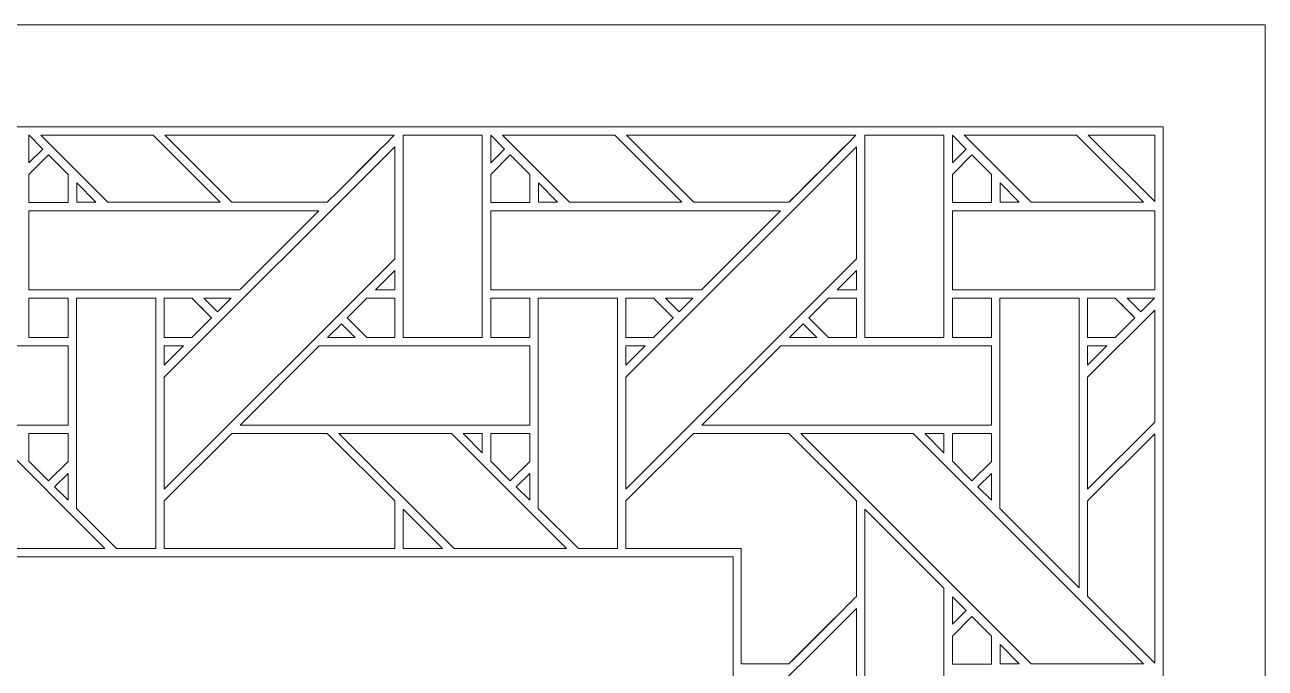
# Model space of a CAD drawing. Header units: inches. Extents: x 9.88 to 14.88, y 6.59 to 11.59.
# Drawn here: x 12.334 to 14.883, y 10.272 to 11.595 of the extents above; entities that cross this region are included whole.
import ezdxf

# ---------------------------------------------------------------- set-up
doc = ezdxf.new("R2010")
doc.units = ezdxf.units.IN
doc.header["$MEASUREMENT"] = 0
doc.layers.add('Design', color=7, linetype='Continuous', lineweight=0)

msp = doc.modelspace()

# ---------------------------------------------------------------- linework, layer by layer
at = {"layer": 'Design'}
for points, knots in [([(9.8829, 11.5948), (9.8829, 11.5948), (9.8829, 6.5948), (9.8829, 6.5948), (9.8829, 6.5948), (14.8829, 6.5948), (14.8829, 6.5948), (14.8829, 6.5948), (14.8829, 11.5948), (14.8829, 11.5948), (14.8829, 11.5948), (9.8829, 11.5948), (9.8829, 11.5948)], [0, 0, 0, 0, 1, 1, 1, 2, 2, 2, 3, 3, 3, 4, 4, 4, 4]), ([(10.0925, 11.3851), (10.0925, 11.3851), (10.0925, 6.8045), (10.0925, 6.8045), (10.0925, 6.8045), (14.6732, 6.8045), (14.6732, 6.8045), (14.6732, 6.8045), (14.6732, 11.3851), (14.6732, 11.3851), (14.6732, 11.3851), (10.0925, 11.3851), (10.0925, 11.3851)], [0, 0, 0, 0, 1, 1, 1, 2, 2, 2, 3, 3, 3, 4, 4, 4, 4]), ([(12.3425, 11.3677), (12.3425, 11.3677), (12.3429, 11.3677), (12.3429, 11.3677), (12.3429, 11.3677), (12.3707, 11.3395), (12.3707, 11.3395), (12.3707, 11.3395), (12.3425, 11.3113), (12.3425, 11.3113), (12.3425, 11.3113), (12.3425, 11.3677), (12.3425, 11.3677)], [0, 0, 0, 0, 1, 1, 1, 2, 2, 2, 3, 3, 3, 4, 4, 4, 4]), ([(12.5976, 11.3677), (12.5976, 11.3677), (12.7354, 11.2299), (12.7354, 11.2299), (12.7354, 11.2299), (12.5044, 11.2299), (12.5044, 11.2299), (12.5044, 11.2299), (12.3666, 11.3677), (12.3666, 11.3677), (12.3666, 11.3677), (12.5976, 11.3677), (12.5976, 11.3677)], [0, 0, 0, 0, 1, 1, 1, 2, 2, 2, 3, 3, 3, 4, 4, 4, 4]), ([(13.0941, 11.1141), (13.0941, 11.1141), (12.6204, 10.6404), (12.6204, 10.6404), (12.6204, 10.6404), (12.6204, 10.8705), (12.6204, 10.8705), (12.6204, 10.8705), (13.0941, 11.3441), (13.0941, 11.3441), (13.0941, 11.3441), (13.0941, 11.1141), (13.0941, 11.1141)], [0, 0, 0, 0, 1, 1, 1, 2, 2, 2, 3, 3, 3, 4, 4, 4, 4]), ([(13.0931, 11.3677), (13.0732, 11.3476), (12.9642, 11.2388), (12.9553, 11.2299), (12.9553, 11.2299), (12.7596, 11.2299), (12.7596, 11.2299), (12.7596, 11.2299), (12.6219, 11.3677), (12.6219, 11.3677), (12.6219, 11.3677), (13.0931, 11.3677), (13.0931, 11.3677)], [0, 0, 0, 0, 1, 1, 1, 2, 2, 2, 3, 3, 3, 4, 4, 4, 4]), ([(13.0931, 11.3677), (13.073, 11.3474), (12.9641, 11.2386), (12.9553, 11.2299), (12.9553, 11.2299), (12.7596, 11.2299), (12.7596, 11.2299), (12.7596, 11.2299), (12.6219, 11.3677), (12.6219, 11.3677), (12.6219, 11.3677), (13.0931, 11.3677), (13.0931, 11.3677)], [0, 0, 0, 0, 1, 1, 1, 2, 2, 2, 3, 3, 3, 4, 4, 4, 4]), ([(13.1112, 11.3677), (13.1112, 11.3677), (13.274, 11.3677), (13.274, 11.3677), (13.274, 11.3677), (13.274, 10.9519), (13.274, 10.9519), (13.274, 10.9519), (13.1112, 10.9519), (13.1112, 10.9519), (13.1112, 10.9519), (13.1112, 11.3677), (13.1112, 11.3677)], [0, 0, 0, 0, 1, 1, 1, 2, 2, 2, 3, 3, 3, 4, 4, 4, 4]), ([(13.2913, 11.3677), (13.2913, 11.3677), (13.2917, 11.3677), (13.2917, 11.3677), (13.2917, 11.3677), (13.3195, 11.3395), (13.3195, 11.3395), (13.3195, 11.3395), (13.2913, 11.3113), (13.2913, 11.3113), (13.2913, 11.3113), (13.2913, 11.3677), (13.2913, 11.3677)], [0, 0, 0, 0, 1, 1, 1, 2, 2, 2, 3, 3, 3, 4, 4, 4, 4]), ([(13.5463, 11.3677), (13.5463, 11.3677), (13.6841, 11.2299), (13.6841, 11.2299), (13.6841, 11.2299), (13.4531, 11.2299), (13.4531, 11.2299), (13.4531, 11.2299), (13.3153, 11.3677), (13.3153, 11.3677), (13.3153, 11.3677), (13.5463, 11.3677), (13.5463, 11.3677)], [0, 0, 0, 0, 1, 1, 1, 2, 2, 2, 3, 3, 3, 4, 4, 4, 4]), ([(14.0428, 11.1141), (14.0428, 11.1141), (13.5691, 10.6404), (13.5691, 10.6404), (13.5691, 10.6404), (13.5691, 10.8705), (13.5691, 10.8705), (13.5691, 10.8705), (14.0428, 11.3441), (14.0428, 11.3441), (14.0428, 11.3441), (14.0428, 11.1141), (14.0428, 11.1141)], [0, 0, 0, 0, 1, 1, 1, 2, 2, 2, 3, 3, 3, 4, 4, 4, 4]), ([(14.0419, 11.3677), (14.0219, 11.3476), (13.913, 11.2388), (13.9041, 11.2299), (13.9041, 11.2299), (13.7084, 11.2299), (13.7084, 11.2299), (13.7084, 11.2299), (13.5706, 11.3677), (13.5706, 11.3677), (13.5706, 11.3677), (14.0419, 11.3677), (14.0419, 11.3677)], [0, 0, 0, 0, 1, 1, 1, 2, 2, 2, 3, 3, 3, 4, 4, 4, 4]), ([(14.0419, 11.3677), (14.0214, 11.3471), (13.9125, 11.2383), (13.9041, 11.2299), (13.9041, 11.2299), (13.7084, 11.2299), (13.7084, 11.2299), (13.7084, 11.2299), (13.5706, 11.3677), (13.5706, 11.3677), (13.5706, 11.3677), (14.0419, 11.3677), (14.0419, 11.3677)], [0, 0, 0, 0, 1, 1, 1, 2, 2, 2, 3, 3, 3, 4, 4, 4, 4]), ([(14.0599, 11.3677), (14.0599, 11.3677), (14.2227, 11.3677), (14.2227, 11.3677), (14.2227, 11.3677), (14.2227, 10.9519), (14.2227, 10.9519), (14.2227, 10.9519), (14.0599, 10.9519), (14.0599, 10.9519), (14.0599, 10.9519), (14.0599, 11.3677), (14.0599, 11.3677)], [0, 0, 0, 0, 1, 1, 1, 2, 2, 2, 3, 3, 3, 4, 4, 4, 4]), ([(14.24, 11.3677), (14.24, 11.3677), (14.2404, 11.3677), (14.2404, 11.3677), (14.2404, 11.3677), (14.2682, 11.3395), (14.2682, 11.3395), (14.2682, 11.3395), (14.24, 11.3113), (14.24, 11.3113), (14.24, 11.3113), (14.24, 11.3677), (14.24, 11.3677)], [0, 0, 0, 0, 1, 1, 1, 2, 2, 2, 3, 3, 3, 4, 4, 4, 4]), ([(14.4951, 11.3677), (14.4951, 11.3677), (14.6329, 11.2299), (14.6329, 11.2299), (14.6329, 11.2299), (14.4018, 11.2299), (14.4018, 11.2299), (14.4018, 11.2299), (14.2641, 11.3677), (14.2641, 11.3677), (14.2641, 11.3677), (14.4951, 11.3677), (14.4951, 11.3677)], [0, 0, 0, 0, 1, 1, 1, 2, 2, 2, 3, 3, 3, 4, 4, 4, 4]), ([(14.6558, 11.2313), (14.6558, 11.2313), (14.5193, 11.3677), (14.5193, 11.3677), (14.5193, 11.3677), (14.6558, 11.3677), (14.6558, 11.3677), (14.6558, 11.3677), (14.6558, 11.2313), (14.6558, 11.2313)], [0, 0, 0, 0, 1, 1, 1, 2, 2, 2, 3, 3, 3, 3]), ([(14.6558, 11.2313), (14.6558, 11.2313), (14.5193, 11.3677), (14.5193, 11.3677), (14.5193, 11.3677), (14.6558, 11.3677), (14.6558, 11.3677), (14.6558, 11.3677), (14.6558, 11.2313), (14.6558, 11.2313)], [0, 0, 0, 0, 1, 1, 1, 2, 2, 2, 3, 3, 3, 3]), ([(12.3425, 11.2869), (12.3425, 11.2869), (12.3829, 11.3273), (12.3829, 11.3273), (12.3829, 11.3273), (12.4232, 11.287), (12.4232, 11.287), (12.4232, 11.287), (12.4232, 11.2297), (12.4232, 11.2297), (12.4232, 11.2297), (12.3425, 11.2297), (12.3425, 11.2297), (12.3425, 11.2297), (12.3425, 11.2869), (12.3425, 11.2869)], [0, 0, 0, 0, 1, 1, 1, 2, 2, 2, 3, 3, 3, 4, 4, 4, 5, 5, 5, 5]), ([(12.3425, 11.2869), (12.3425, 11.2869), (12.3829, 11.3273), (12.3829, 11.3273), (12.3829, 11.3273), (12.4232, 11.287), (12.4232, 11.287), (12.4232, 11.287), (12.4232, 11.2297), (12.4232, 11.2297), (12.4232, 11.2297), (12.3425, 11.2297), (12.3425, 11.2297), (12.3425, 11.2297), (12.3425, 11.2869), (12.3425, 11.2869)], [0, 0, 0, 0, 1, 1, 1, 2, 2, 2, 3, 3, 3, 4, 4, 4, 5, 5, 5, 5]), ([(13.2913, 11.2869), (13.2913, 11.2869), (13.3316, 11.3273), (13.3316, 11.3273), (13.3316, 11.3273), (13.3719, 11.287), (13.3719, 11.287), (13.3719, 11.287), (13.3719, 11.2297), (13.3719, 11.2297), (13.3719, 11.2297), (13.2913, 11.2297), (13.2913, 11.2297), (13.2913, 11.2297), (13.2913, 11.2869), (13.2913, 11.2869)], [0, 0, 0, 0, 1, 1, 1, 2, 2, 2, 3, 3, 3, 4, 4, 4, 5, 5, 5, 5]), ([(13.2913, 11.2869), (13.2913, 11.2869), (13.3316, 11.3273), (13.3316, 11.3273), (13.3316, 11.3273), (13.3719, 11.287), (13.3719, 11.287), (13.3719, 11.287), (13.3719, 11.2297), (13.3719, 11.2297), (13.3719, 11.2297), (13.2913, 11.2297), (13.2913, 11.2297), (13.2913, 11.2297), (13.2913, 11.2869), (13.2913, 11.2869)], [0, 0, 0, 0, 1, 1, 1, 2, 2, 2, 3, 3, 3, 4, 4, 4, 5, 5, 5, 5]), ([(14.3207, 11.2297), (14.3207, 11.2297), (14.24, 11.2297), (14.24, 11.2297), (14.24, 11.2297), (14.24, 11.2869), (14.24, 11.2869), (14.24, 11.2869), (14.2803, 11.3273), (14.2803, 11.3273), (14.2803, 11.3273), (14.3207, 11.287), (14.3207, 11.287), (14.3207, 11.287), (14.3207, 11.2297), (14.3207, 11.2297)], [0, 0, 0, 0, 1, 1, 1, 2, 2, 2, 3, 3, 3, 4, 4, 4, 5, 5, 5, 5]), ([(14.3207, 11.287), (14.3207, 11.287), (14.3207, 11.2297), (14.3207, 11.2297), (14.3207, 11.2297), (14.24, 11.2297), (14.24, 11.2297), (14.24, 11.2297), (14.24, 11.2869), (14.24, 11.2869), (14.24, 11.2869), (14.2803, 11.3273), (14.2803, 11.3273), (14.2803, 11.3273), (14.3207, 11.287), (14.3207, 11.287)], [0, 0, 0, 0, 1, 1, 1, 2, 2, 2, 3, 3, 3, 4, 4, 4, 5, 5, 5, 5]), ([(12.4405, 11.2299), (12.4405, 11.2299), (12.4405, 11.2697), (12.4405, 11.2697), (12.4405, 11.2697), (12.4802, 11.2299), (12.4802, 11.2299), (12.4802, 11.2299), (12.4405, 11.2299), (12.4405, 11.2299)], [0, 0, 0, 0, 1, 1, 1, 2, 2, 2, 3, 3, 3, 3]), ([(13.3892, 11.2299), (13.3892, 11.2299), (13.3892, 11.2697), (13.3892, 11.2697), (13.3892, 11.2697), (13.4289, 11.2299), (13.4289, 11.2299), (13.4289, 11.2299), (13.3892, 11.2299), (13.3892, 11.2299)], [0, 0, 0, 0, 1, 1, 1, 2, 2, 2, 3, 3, 3, 3]), ([(14.3776, 11.2299), (14.3776, 11.2299), (14.3379, 11.2299), (14.3379, 11.2299), (14.3379, 11.2299), (14.3379, 11.2697), (14.3379, 11.2697), (14.3379, 11.2697), (14.3776, 11.2299), (14.3776, 11.2299)], [0, 0, 0, 0, 1, 1, 1, 2, 2, 2, 3, 3, 3, 3]), ([(12.9383, 11.2126), (12.9383, 11.2126), (12.7755, 11.0499), (12.7755, 11.0499), (12.7755, 11.0499), (12.3425, 11.0499), (12.3425, 11.0499), (12.3425, 11.0499), (12.3425, 11.2126), (12.3425, 11.2126), (12.3425, 11.2126), (12.9383, 11.2126), (12.9383, 11.2126)], [0, 0, 0, 0, 1, 1, 1, 2, 2, 2, 3, 3, 3, 4, 4, 4, 4]), ([(13.887, 11.2126), (13.887, 11.2126), (13.7242, 11.0499), (13.7242, 11.0499), (13.7242, 11.0499), (13.2913, 11.0499), (13.2913, 11.0499), (13.2913, 11.0499), (13.2913, 11.2126), (13.2913, 11.2126), (13.2913, 11.2126), (13.887, 11.2126), (13.887, 11.2126)], [0, 0, 0, 0, 1, 1, 1, 2, 2, 2, 3, 3, 3, 4, 4, 4, 4]), ([(14.6558, 11.0499), (14.6558, 11.0499), (14.24, 11.0499), (14.24, 11.0499), (14.24, 11.0499), (14.24, 11.2126), (14.24, 11.2126), (14.24, 11.2126), (14.6558, 11.2126), (14.6558, 11.2126), (14.6558, 11.2126), (14.6558, 11.0499), (14.6558, 11.0499)], [0, 0, 0, 0, 1, 1, 1, 2, 2, 2, 3, 3, 3, 4, 4, 4, 4]), ([(13.0543, 11.0499), (13.0543, 11.0499), (13.0941, 11.0897), (13.0941, 11.0897), (13.0941, 11.0897), (13.0941, 11.0499), (13.0941, 11.0499), (13.0941, 11.0499), (13.0543, 11.0499), (13.0543, 11.0499)], [0, 0, 0, 0, 1, 1, 1, 2, 2, 2, 3, 3, 3, 3]), ([(14.003, 11.0499), (14.003, 11.0499), (14.0428, 11.0897), (14.0428, 11.0897), (14.0428, 11.0897), (14.0428, 11.0499), (14.0428, 11.0499), (14.0428, 11.0499), (14.003, 11.0499), (14.003, 11.0499)], [0, 0, 0, 0, 1, 1, 1, 2, 2, 2, 3, 3, 3, 3]), ([(12.3425, 11.0327), (12.3425, 11.0327), (12.4228, 11.0327), (12.4228, 11.0327), (12.4228, 11.0327), (12.4228, 10.9519), (12.4228, 10.9519), (12.4228, 10.9519), (12.3425, 10.9519), (12.3425, 10.9519), (12.3425, 10.9519), (12.3425, 11.0327), (12.3425, 11.0327)], [0, 0, 0, 0, 1, 1, 1, 2, 2, 2, 3, 3, 3, 4, 4, 4, 4]), ([(12.3425, 11.0327), (12.3425, 11.0327), (12.4228, 11.0327), (12.4228, 11.0327), (12.4228, 11.0327), (12.4228, 10.9519), (12.4228, 10.9519), (12.4228, 10.9519), (12.3425, 10.9519), (12.3425, 10.9519), (12.3425, 10.9519), (12.3425, 11.0327), (12.3425, 11.0327)], [0, 0, 0, 0, 1, 1, 1, 2, 2, 2, 3, 3, 3, 4, 4, 4, 4]), ([(12.6032, 10.5181), (12.6032, 10.5181), (12.5226, 10.5181), (12.5226, 10.5181), (12.5226, 10.5181), (12.4403, 10.6004), (12.4403, 10.6004), (12.4403, 10.6004), (12.4403, 11.0326), (12.4403, 11.0326), (12.4403, 11.0326), (12.6032, 11.0326), (12.6032, 11.0326), (12.6032, 11.0326), (12.6032, 10.5181), (12.6032, 10.5181)], [0, 0, 0, 0, 1, 1, 1, 2, 2, 2, 3, 3, 3, 4, 4, 4, 5, 5, 5, 5]), ([(12.6204, 11.0327), (12.6204, 11.0327), (12.6775, 11.0327), (12.6775, 11.0327), (12.6826, 11.0276), (12.7134, 10.9967), (12.7178, 10.9923), (12.7178, 10.9923), (12.6774, 10.9519), (12.6774, 10.9519), (12.6774, 10.9519), (12.6204, 10.9519), (12.6204, 10.9519), (12.6204, 10.9519), (12.6204, 11.0327), (12.6204, 11.0327)], [0, 0, 0, 0, 1, 1, 1, 2, 2, 2, 3, 3, 3, 4, 4, 4, 5, 5, 5, 5]), ([(12.6204, 10.9519), (12.6204, 10.9519), (12.6204, 11.0327), (12.6204, 11.0327), (12.6204, 11.0327), (12.6775, 11.0327), (12.6775, 11.0327), (12.6828, 11.0274), (12.7136, 10.9965), (12.7178, 10.9923), (12.7178, 10.9923), (12.6774, 10.9519), (12.6774, 10.9519), (12.6774, 10.9519), (12.6204, 10.9519), (12.6204, 10.9519)], [0, 0, 0, 0, 1, 1, 1, 2, 2, 2, 3, 3, 3, 4, 4, 4, 5, 5, 5, 5]), ([(12.7018, 11.0326), (12.7018, 11.0326), (12.7583, 11.0326), (12.7583, 11.0326), (12.7583, 11.0326), (12.73, 11.0045), (12.73, 11.0045), (12.73, 11.0045), (12.7018, 11.0326), (12.7018, 11.0326)], [0, 0, 0, 0, 1, 1, 1, 2, 2, 2, 3, 3, 3, 3]), ([(13.0941, 10.9519), (13.0941, 10.9519), (13.037, 10.9519), (13.037, 10.9519), (13.037, 10.9519), (12.9966, 10.9923), (12.9966, 10.9923), (12.9966, 10.9923), (13.037, 11.0327), (13.037, 11.0327), (13.037, 11.0327), (13.0941, 11.0327), (13.0941, 11.0327), (13.0941, 11.0327), (13.0941, 10.9519), (13.0941, 10.9519)], [0, 0, 0, 0, 1, 1, 1, 2, 2, 2, 3, 3, 3, 4, 4, 4, 5, 5, 5, 5]), ([(13.0941, 11.0327), (13.0941, 11.0327), (13.0941, 10.9519), (13.0941, 10.9519), (13.0941, 10.9519), (13.037, 10.9519), (13.037, 10.9519), (13.037, 10.9519), (12.9966, 10.9923), (12.9966, 10.9923), (12.9966, 10.9923), (13.037, 11.0327), (13.037, 11.0327), (13.037, 11.0327), (13.0941, 11.0327), (13.0941, 11.0327)], [0, 0, 0, 0, 1, 1, 1, 2, 2, 2, 3, 3, 3, 4, 4, 4, 5, 5, 5, 5]), ([(13.2913, 11.0327), (13.2913, 11.0327), (13.3715, 11.0327), (13.3715, 11.0327), (13.3715, 11.0327), (13.3715, 10.9519), (13.3715, 10.9519), (13.3715, 10.9519), (13.2913, 10.9519), (13.2913, 10.9519), (13.2913, 10.9519), (13.2913, 11.0327), (13.2913, 11.0327)], [0, 0, 0, 0, 1, 1, 1, 2, 2, 2, 3, 3, 3, 4, 4, 4, 4]), ([(13.2913, 11.0327), (13.2913, 11.0327), (13.3715, 11.0327), (13.3715, 11.0327), (13.3715, 11.0327), (13.3715, 10.9519), (13.3715, 10.9519), (13.3715, 10.9519), (13.2913, 10.9519), (13.2913, 10.9519), (13.2913, 10.9519), (13.2913, 11.0327), (13.2913, 11.0327)], [0, 0, 0, 0, 1, 1, 1, 2, 2, 2, 3, 3, 3, 4, 4, 4, 4]), ([(13.552, 10.5181), (13.552, 10.5181), (13.4714, 10.5181), (13.4714, 10.5181), (13.4714, 10.5181), (13.3891, 10.6005), (13.3891, 10.6005), (13.3891, 10.6005), (13.3891, 11.0326), (13.3891, 11.0326), (13.3891, 11.0326), (13.552, 11.0326), (13.552, 11.0326), (13.552, 11.0326), (13.552, 10.5181), (13.552, 10.5181)], [0, 0, 0, 0, 1, 1, 1, 2, 2, 2, 3, 3, 3, 4, 4, 4, 5, 5, 5, 5]), ([(13.5691, 11.0327), (13.5691, 11.0327), (13.6262, 11.0327), (13.6262, 11.0327), (13.6313, 11.0276), (13.6621, 10.9967), (13.6665, 10.9923), (13.6665, 10.9923), (13.6261, 10.9519), (13.6261, 10.9519), (13.6261, 10.9519), (13.5691, 10.9519), (13.5691, 10.9519), (13.5691, 10.9519), (13.5691, 11.0327), (13.5691, 11.0327)], [0, 0, 0, 0, 1, 1, 1, 2, 2, 2, 3, 3, 3, 4, 4, 4, 5, 5, 5, 5]), ([(13.5691, 10.9519), (13.5691, 10.9519), (13.5691, 11.0327), (13.5691, 11.0327), (13.5691, 11.0327), (13.6262, 11.0327), (13.6262, 11.0327), (13.6313, 11.0276), (13.6621, 10.9967), (13.6665, 10.9923), (13.6665, 10.9923), (13.6261, 10.9519), (13.6261, 10.9519), (13.6261, 10.9519), (13.5691, 10.9519), (13.5691, 10.9519)], [0, 0, 0, 0, 1, 1, 1, 2, 2, 2, 3, 3, 3, 4, 4, 4, 5, 5, 5, 5]), ([(13.6505, 11.0326), (13.6505, 11.0326), (13.707, 11.0326), (13.707, 11.0326), (13.707, 11.0326), (13.6787, 11.0045), (13.6787, 11.0045), (13.6787, 11.0045), (13.6505, 11.0326), (13.6505, 11.0326)], [0, 0, 0, 0, 1, 1, 1, 2, 2, 2, 3, 3, 3, 3]), ([(14.0428, 10.9519), (14.0428, 10.9519), (13.9857, 10.9519), (13.9857, 10.9519), (13.9857, 10.9519), (13.9453, 10.9923), (13.9453, 10.9923), (13.9453, 10.9923), (13.9858, 11.0327), (13.9858, 11.0327), (13.9858, 11.0327), (14.0428, 11.0327), (14.0428, 11.0327), (14.0428, 11.0327), (14.0428, 10.9519), (14.0428, 10.9519)], [0, 0, 0, 0, 1, 1, 1, 2, 2, 2, 3, 3, 3, 4, 4, 4, 5, 5, 5, 5]), ([(14.0428, 10.9519), (14.0428, 10.9519), (13.9857, 10.9519), (13.9857, 10.9519), (13.9857, 10.9519), (13.9453, 10.9923), (13.9453, 10.9923), (13.9453, 10.9923), (13.9858, 11.0327), (13.9858, 11.0327), (13.9858, 11.0327), (14.0428, 11.0327), (14.0428, 11.0327), (14.0428, 11.0327), (14.0428, 10.9519), (14.0428, 10.9519)], [0, 0, 0, 0, 1, 1, 1, 2, 2, 2, 3, 3, 3, 4, 4, 4, 5, 5, 5, 5]), ([(14.24, 11.0327), (14.24, 11.0327), (14.3203, 11.0327), (14.3203, 11.0327), (14.3203, 11.0327), (14.3203, 10.9519), (14.3203, 10.9519), (14.3203, 10.9519), (14.24, 10.9519), (14.24, 10.9519), (14.24, 10.9519), (14.24, 11.0327), (14.24, 11.0327)], [0, 0, 0, 0, 1, 1, 1, 2, 2, 2, 3, 3, 3, 4, 4, 4, 4]), ([(14.3203, 10.9519), (14.3203, 10.9519), (14.24, 10.9519), (14.24, 10.9519), (14.24, 10.9519), (14.24, 11.0327), (14.24, 11.0327), (14.24, 11.0327), (14.3203, 11.0327), (14.3203, 11.0327), (14.3203, 11.0327), (14.3203, 10.9519), (14.3203, 10.9519)], [0, 0, 0, 0, 1, 1, 1, 2, 2, 2, 3, 3, 3, 4, 4, 4, 4]), ([(14.3378, 10.6004), (14.3378, 10.6004), (14.3378, 11.0326), (14.3378, 11.0326), (14.3378, 11.0326), (14.5007, 11.0326), (14.5007, 11.0326), (14.5007, 11.0326), (14.5007, 10.4375), (14.5007, 10.4375), (14.5007, 10.4375), (14.3378, 10.6004), (14.3378, 10.6004)], [0, 0, 0, 0, 1, 1, 1, 2, 2, 2, 3, 3, 3, 4, 4, 4, 4]), ([(14.5179, 11.0327), (14.5179, 11.0327), (14.5749, 11.0327), (14.5749, 11.0327), (14.5801, 11.0276), (14.6108, 10.9967), (14.6153, 10.9923), (14.6153, 10.9923), (14.5748, 10.9519), (14.5748, 10.9519), (14.5748, 10.9519), (14.5179, 10.9519), (14.5179, 10.9519), (14.5179, 10.9519), (14.5179, 11.0327), (14.5179, 11.0327)], [0, 0, 0, 0, 1, 1, 1, 2, 2, 2, 3, 3, 3, 4, 4, 4, 5, 5, 5, 5]), ([(14.6153, 10.9923), (14.6153, 10.9923), (14.5748, 10.9519), (14.5748, 10.9519), (14.5748, 10.9519), (14.5179, 10.9519), (14.5179, 10.9519), (14.5179, 10.9519), (14.5179, 11.0327), (14.5179, 11.0327), (14.5179, 11.0327), (14.5749, 11.0327), (14.5749, 11.0327), (14.58, 11.0277), (14.6107, 10.9969), (14.6153, 10.9923)], [0, 0, 0, 0, 1, 1, 1, 2, 2, 2, 3, 3, 3, 4, 4, 4, 5, 5, 5, 5]), ([(14.5993, 11.0326), (14.5993, 11.0326), (14.6557, 11.0326), (14.6557, 11.0326), (14.6557, 11.0326), (14.6275, 11.0045), (14.6275, 11.0045), (14.6275, 11.0045), (14.5993, 11.0326), (14.5993, 11.0326)], [0, 0, 0, 0, 1, 1, 1, 2, 2, 2, 3, 3, 3, 3]), ([(14.6558, 10.7783), (14.6558, 10.7783), (14.5179, 10.6404), (14.5179, 10.6404), (14.5179, 10.6404), (14.5179, 10.8705), (14.5179, 10.8705), (14.5179, 10.8705), (14.6558, 11.0084), (14.6558, 11.0084), (14.6558, 11.0084), (14.6558, 10.7783), (14.6558, 10.7783)], [0, 0, 0, 0, 1, 1, 1, 2, 2, 2, 3, 3, 3, 4, 4, 4, 4]), ([(13.0127, 10.9519), (13.0127, 10.9519), (12.9562, 10.9519), (12.9562, 10.9519), (12.9562, 10.9519), (12.9845, 10.9801), (12.9845, 10.9801), (12.9845, 10.9801), (13.0127, 10.9519), (13.0127, 10.9519)], [0, 0, 0, 0, 1, 1, 1, 2, 2, 2, 3, 3, 3, 3]), ([(13.905, 10.9519), (13.905, 10.9519), (13.9332, 10.9801), (13.9332, 10.9801), (13.9332, 10.9801), (13.9615, 10.9519), (13.9615, 10.9519), (13.9615, 10.9519), (13.905, 10.9519), (13.905, 10.9519)], [0, 0, 0, 0, 1, 1, 1, 2, 2, 2, 3, 3, 3, 3]), ([(12.4228, 10.9347), (12.4228, 10.9347), (12.4228, 10.7719), (12.4228, 10.7719), (12.4228, 10.7719), (11.8275, 10.7719), (11.8275, 10.7719), (11.8275, 10.7719), (11.9904, 10.9347), (11.9904, 10.9347), (11.9904, 10.9347), (12.4228, 10.9347), (12.4228, 10.9347)], [0, 0, 0, 0, 1, 1, 1, 2, 2, 2, 3, 3, 3, 4, 4, 4, 4]), ([(12.6602, 10.9347), (12.6602, 10.9347), (12.6204, 10.8949), (12.6204, 10.8949), (12.6204, 10.8949), (12.6204, 10.9347), (12.6204, 10.9347), (12.6204, 10.9347), (12.6602, 10.9347), (12.6602, 10.9347)], [0, 0, 0, 0, 1, 1, 1, 2, 2, 2, 3, 3, 3, 3]), ([(13.3715, 10.9347), (13.3715, 10.9347), (13.3715, 10.7719), (13.3715, 10.7719), (13.3715, 10.7719), (12.7762, 10.7719), (12.7762, 10.7719), (12.7762, 10.7719), (12.9391, 10.9347), (12.9391, 10.9347), (12.9391, 10.9347), (13.3715, 10.9347), (13.3715, 10.9347)], [0, 0, 0, 0, 1, 1, 1, 2, 2, 2, 3, 3, 3, 4, 4, 4, 4]), ([(13.609, 10.9347), (13.609, 10.9347), (13.5691, 10.8949), (13.5691, 10.8949), (13.5691, 10.8949), (13.5691, 10.9347), (13.5691, 10.9347), (13.5691, 10.9347), (13.609, 10.9347), (13.609, 10.9347)], [0, 0, 0, 0, 1, 1, 1, 2, 2, 2, 3, 3, 3, 3]), ([(14.3203, 10.9347), (14.3203, 10.9347), (14.3203, 10.7719), (14.3203, 10.7719), (14.3203, 10.7719), (13.725, 10.7719), (13.725, 10.7719), (13.725, 10.7719), (13.8878, 10.9347), (13.8878, 10.9347), (13.8878, 10.9347), (14.3203, 10.9347), (14.3203, 10.9347)], [0, 0, 0, 0, 1, 1, 1, 2, 2, 2, 3, 3, 3, 4, 4, 4, 4]), ([(14.5577, 10.9347), (14.5577, 10.9347), (14.5179, 10.8949), (14.5179, 10.8949), (14.5179, 10.8949), (14.5179, 10.9347), (14.5179, 10.9347), (14.5179, 10.9347), (14.5577, 10.9347), (14.5577, 10.9347)], [0, 0, 0, 0, 1, 1, 1, 2, 2, 2, 3, 3, 3, 3]), ([(12.4984, 10.5181), (12.4984, 10.5181), (12.2674, 10.5181), (12.2674, 10.5181), (12.2674, 10.5181), (12.0308, 10.7548), (12.0308, 10.7548), (12.0308, 10.7548), (12.2618, 10.7548), (12.2618, 10.7548), (12.2618, 10.7548), (12.4984, 10.5181), (12.4984, 10.5181)], [0, 0, 0, 0, 1, 1, 1, 2, 2, 2, 3, 3, 3, 4, 4, 4, 4]), ([(12.3425, 10.7548), (12.3425, 10.7548), (12.4228, 10.7548), (12.4228, 10.7548), (12.4228, 10.7548), (12.4228, 10.6972), (12.4228, 10.6972), (12.4228, 10.6972), (12.3828, 10.6573), (12.3828, 10.6573), (12.3828, 10.6573), (12.3425, 10.6976), (12.3425, 10.6976), (12.3425, 10.6976), (12.3425, 10.7548), (12.3425, 10.7548)], [0, 0, 0, 0, 1, 1, 1, 2, 2, 2, 3, 3, 3, 4, 4, 4, 5, 5, 5, 5]), ([(12.4228, 10.6972), (12.4228, 10.6972), (12.3828, 10.6573), (12.3828, 10.6573), (12.3828, 10.6573), (12.3425, 10.6976), (12.3425, 10.6976), (12.3425, 10.6976), (12.3425, 10.7548), (12.3425, 10.7548), (12.3425, 10.7548), (12.4228, 10.7548), (12.4228, 10.7548), (12.4228, 10.7548), (12.4228, 10.6972), (12.4228, 10.6972)], [0, 0, 0, 0, 1, 1, 1, 2, 2, 2, 3, 3, 3, 4, 4, 4, 5, 5, 5, 5]), ([(12.7591, 10.7548), (12.7591, 10.7548), (12.9553, 10.7548), (12.9553, 10.7548), (12.9553, 10.7548), (13.0941, 10.6161), (13.0941, 10.6161), (13.0941, 10.6161), (13.0941, 10.5181), (13.0941, 10.5181), (13.0941, 10.5181), (12.6204, 10.5181), (12.6204, 10.5181), (12.6204, 10.5181), (12.6204, 10.6161), (12.6204, 10.6161), (12.6204, 10.6161), (12.7591, 10.7548), (12.7591, 10.7548)], [0, 0, 0, 0, 1, 1, 1, 2, 2, 2, 3, 3, 3, 4, 4, 4, 5, 5, 5, 6, 6, 6, 6]), ([(12.9553, 10.7548), (12.9553, 10.7548), (13.0941, 10.6161), (13.0941, 10.6161), (13.0941, 10.6161), (13.0941, 10.5181), (13.0941, 10.5181), (13.0941, 10.5181), (12.6204, 10.5181), (12.6204, 10.5181), (12.6204, 10.5181), (12.6204, 10.6161), (12.6204, 10.6161), (12.6204, 10.6161), (12.7591, 10.7548), (12.7591, 10.7548), (12.7591, 10.7548), (12.9553, 10.7548), (12.9553, 10.7548)], [0, 0, 0, 0, 1, 1, 1, 2, 2, 2, 3, 3, 3, 4, 4, 4, 5, 5, 5, 6, 6, 6, 6]), ([(13.4471, 10.5181), (13.4471, 10.5181), (13.2161, 10.5181), (13.2161, 10.5181), (13.2161, 10.5181), (12.9795, 10.7548), (12.9795, 10.7548), (12.9795, 10.7548), (13.2105, 10.7548), (13.2105, 10.7548), (13.2105, 10.7548), (13.4471, 10.5181), (13.4471, 10.5181)], [0, 0, 0, 0, 1, 1, 1, 2, 2, 2, 3, 3, 3, 4, 4, 4, 4]), ([(13.2346, 10.7548), (13.2346, 10.7548), (13.2741, 10.7548), (13.2741, 10.7548), (13.2741, 10.7548), (13.2741, 10.715), (13.2741, 10.715), (13.2741, 10.715), (13.2346, 10.7548), (13.2346, 10.7548)], [0, 0, 0, 0, 1, 1, 1, 2, 2, 2, 3, 3, 3, 3]), ([(13.2913, 10.7548), (13.2913, 10.7548), (13.3715, 10.7548), (13.3715, 10.7548), (13.3715, 10.7548), (13.3715, 10.6972), (13.3715, 10.6972), (13.3715, 10.6972), (13.3316, 10.6573), (13.3316, 10.6573), (13.3316, 10.6573), (13.2913, 10.6976), (13.2913, 10.6976), (13.2913, 10.6976), (13.2913, 10.7548), (13.2913, 10.7548)], [0, 0, 0, 0, 1, 1, 1, 2, 2, 2, 3, 3, 3, 4, 4, 4, 5, 5, 5, 5]), ([(13.3715, 10.6972), (13.3715, 10.6972), (13.3316, 10.6573), (13.3316, 10.6573), (13.3316, 10.6573), (13.2913, 10.6976), (13.2913, 10.6976), (13.2913, 10.6976), (13.2913, 10.7548), (13.2913, 10.7548), (13.2913, 10.7548), (13.3715, 10.7548), (13.3715, 10.7548), (13.3715, 10.7548), (13.3715, 10.6972), (13.3715, 10.6972)], [0, 0, 0, 0, 1, 1, 1, 2, 2, 2, 3, 3, 3, 4, 4, 4, 5, 5, 5, 5]), ([(13.7078, 10.7548), (13.7078, 10.7548), (13.904, 10.7548), (13.904, 10.7548), (13.904, 10.7548), (14.0428, 10.6161), (14.0428, 10.6161), (14.0428, 10.6161), (14.0428, 10.4199), (14.0428, 10.4199), (14.025, 10.4019), (13.9131, 10.2902), (13.9041, 10.2812), (13.9041, 10.2812), (13.8062, 10.2812), (13.8062, 10.2812), (13.8062, 10.2812), (13.8062, 10.5181), (13.8062, 10.5181), (13.8062, 10.5181), (13.5691, 10.5181), (13.5691, 10.5181), (13.5691, 10.5181), (13.5691, 10.6161), (13.5691, 10.6161), (13.5691, 10.6161), (13.7078, 10.7548), (13.7078, 10.7548)], [0, 0, 0, 0, 1, 1, 1, 2, 2, 2, 3, 3, 3, 4, 4, 4, 5, 5, 5, 6, 6, 6, 7, 7, 7, 8, 8, 8, 9, 9, 9, 9]), ([(14.0428, 10.4199), (14.0246, 10.4015), (13.9128, 10.2899), (13.9041, 10.2812), (13.9041, 10.2812), (13.8062, 10.2812), (13.8062, 10.2812), (13.8062, 10.2812), (13.8062, 10.5181), (13.8062, 10.5181), (13.8062, 10.5181), (13.5691, 10.5181), (13.5691, 10.5181), (13.5691, 10.5181), (13.5691, 10.6161), (13.5691, 10.6161), (13.5691, 10.6161), (13.7078, 10.7548), (13.7078, 10.7548), (13.7078, 10.7548), (13.904, 10.7548), (13.904, 10.7548), (13.904, 10.7548), (14.0428, 10.6161), (14.0428, 10.6161), (14.0428, 10.6161), (14.0428, 10.4199), (14.0428, 10.4199)], [0, 0, 0, 0, 1, 1, 1, 2, 2, 2, 3, 3, 3, 4, 4, 4, 5, 5, 5, 6, 6, 6, 7, 7, 7, 8, 8, 8, 9, 9, 9, 9]), ([(14.6329, 10.2811), (14.6329, 10.2811), (14.4018, 10.2811), (14.4018, 10.2811), (14.4018, 10.2811), (13.9283, 10.7548), (13.9283, 10.7548), (13.9283, 10.7548), (14.1592, 10.7548), (14.1592, 10.7548), (14.1592, 10.7548), (14.6329, 10.2811), (14.6329, 10.2811)], [0, 0, 0, 0, 1, 1, 1, 2, 2, 2, 3, 3, 3, 4, 4, 4, 4]), ([(14.1833, 10.7548), (14.1833, 10.7548), (14.2228, 10.7548), (14.2228, 10.7548), (14.2228, 10.7548), (14.2228, 10.715), (14.2228, 10.715), (14.2228, 10.715), (14.1833, 10.7548), (14.1833, 10.7548)], [0, 0, 0, 0, 1, 1, 1, 2, 2, 2, 3, 3, 3, 3]), ([(14.24, 10.7548), (14.24, 10.7548), (14.3203, 10.7548), (14.3203, 10.7548), (14.3203, 10.7548), (14.3203, 10.6972), (14.3203, 10.6972), (14.3203, 10.6972), (14.2803, 10.6573), (14.2803, 10.6573), (14.2803, 10.6573), (14.24, 10.6976), (14.24, 10.6976), (14.24, 10.6976), (14.24, 10.7548), (14.24, 10.7548)], [0, 0, 0, 0, 1, 1, 1, 2, 2, 2, 3, 3, 3, 4, 4, 4, 5, 5, 5, 5]), ([(14.2803, 10.6573), (14.2803, 10.6573), (14.24, 10.6976), (14.24, 10.6976), (14.24, 10.6976), (14.24, 10.7548), (14.24, 10.7548), (14.24, 10.7548), (14.3203, 10.7548), (14.3203, 10.7548), (14.3203, 10.7548), (14.3203, 10.6972), (14.3203, 10.6972), (14.3203, 10.6972), (14.2803, 10.6573), (14.2803, 10.6573)], [0, 0, 0, 0, 1, 1, 1, 2, 2, 2, 3, 3, 3, 4, 4, 4, 5, 5, 5, 5]), ([(14.6558, 10.2825), (14.6558, 10.2825), (14.5179, 10.4204), (14.5179, 10.4204), (14.5179, 10.4204), (14.5179, 10.6161), (14.5179, 10.6161), (14.5179, 10.6161), (14.6558, 10.754), (14.6558, 10.754), (14.6558, 10.754), (14.6558, 10.2825), (14.6558, 10.2825)], [0, 0, 0, 0, 1, 1, 1, 2, 2, 2, 3, 3, 3, 4, 4, 4, 4]), ([(14.6558, 10.2825), (14.6558, 10.2825), (14.5179, 10.4204), (14.5179, 10.4204), (14.5179, 10.4204), (14.5179, 10.6161), (14.5179, 10.6161), (14.5179, 10.6161), (14.6558, 10.754), (14.6558, 10.754), (14.6558, 10.754), (14.6558, 10.2825), (14.6558, 10.2825)], [0, 0, 0, 0, 1, 1, 1, 2, 2, 2, 3, 3, 3, 4, 4, 4, 4]), ([(12.4228, 10.6729), (12.4228, 10.6729), (12.4228, 10.6178), (12.4228, 10.6178), (12.4228, 10.6178), (12.395, 10.6452), (12.395, 10.6452), (12.395, 10.6452), (12.4228, 10.6729), (12.4228, 10.6729)], [0, 0, 0, 0, 1, 1, 1, 2, 2, 2, 3, 3, 3, 3]), ([(13.3715, 10.6729), (13.3715, 10.6729), (13.3715, 10.6178), (13.3715, 10.6178), (13.3715, 10.6178), (13.3438, 10.6452), (13.3438, 10.6452), (13.3438, 10.6452), (13.3715, 10.6729), (13.3715, 10.6729)], [0, 0, 0, 0, 1, 1, 1, 2, 2, 2, 3, 3, 3, 3]), ([(14.3203, 10.6729), (14.3203, 10.6729), (14.3203, 10.6178), (14.3203, 10.6178), (14.3203, 10.6178), (14.2925, 10.6452), (14.2925, 10.6452), (14.2925, 10.6452), (14.3203, 10.6729), (14.3203, 10.6729)], [0, 0, 0, 0, 1, 1, 1, 2, 2, 2, 3, 3, 3, 3]), ([(13.1112, 10.599), (13.1112, 10.599), (13.1923, 10.5181), (13.1923, 10.5181), (13.1923, 10.5181), (13.1112, 10.5181), (13.1112, 10.5181), (13.1112, 10.5181), (13.1112, 10.599), (13.1112, 10.599)], [0, 0, 0, 0, 1, 1, 1, 2, 2, 2, 3, 3, 3, 3]), ([(14.2227, 10.0031), (14.2227, 10.0031), (14.0599, 10.0031), (14.0599, 10.0031), (14.0599, 10.0031), (14.0599, 10.599), (14.0599, 10.599), (14.0599, 10.599), (14.2227, 10.4368), (14.2227, 10.4368), (14.2227, 10.4368), (14.2227, 10.0031), (14.2227, 10.0031)], [0, 0, 0, 0, 1, 1, 1, 2, 2, 2, 3, 3, 3, 4, 4, 4, 4]), ([(10.9762, 7.6881), (10.9762, 7.6881), (10.9762, 10.5015), (10.9762, 10.5015), (10.9762, 10.5015), (13.7895, 10.5015), (13.7895, 10.5015), (13.7895, 10.5015), (13.7895, 7.6881), (13.7895, 7.6881), (13.7895, 7.6881), (10.9762, 7.6881), (10.9762, 7.6881)], [0, 0, 0, 0, 1, 1, 1, 2, 2, 2, 3, 3, 3, 4, 4, 4, 4]), ([(14.24, 10.3626), (14.24, 10.3626), (14.24, 10.4193), (14.24, 10.4193), (14.24, 10.4193), (14.2682, 10.3908), (14.2682, 10.3908), (14.2682, 10.3908), (14.24, 10.3626), (14.24, 10.3626)], [0, 0, 0, 0, 1, 1, 1, 2, 2, 2, 3, 3, 3, 3]), ([(14.0428, 10.1654), (14.0428, 10.1654), (13.8062, 9.9288), (13.8062, 9.9288), (13.8062, 9.9288), (13.8062, 10.1589), (13.8062, 10.1589), (13.8062, 10.1589), (14.0428, 10.3954), (14.0428, 10.3954), (14.0428, 10.3954), (14.0428, 10.1654), (14.0428, 10.1654)], [0, 0, 0, 0, 1, 1, 1, 2, 2, 2, 3, 3, 3, 4, 4, 4, 4]), ([(14.3207, 10.2809), (14.3207, 10.2809), (14.24, 10.2809), (14.24, 10.2809), (14.24, 10.2809), (14.24, 10.3382), (14.24, 10.3382), (14.24, 10.3382), (14.2803, 10.3785), (14.2803, 10.3785), (14.2803, 10.3785), (14.3207, 10.3382), (14.3207, 10.3382), (14.3207, 10.3382), (14.3207, 10.2809), (14.3207, 10.2809)], [0, 0, 0, 0, 1, 1, 1, 2, 2, 2, 3, 3, 3, 4, 4, 4, 5, 5, 5, 5]), ([(14.24, 10.3382), (14.24, 10.3382), (14.2803, 10.3785), (14.2803, 10.3785), (14.2803, 10.3785), (14.3207, 10.3382), (14.3207, 10.3382), (14.3207, 10.3382), (14.3207, 10.2809), (14.3207, 10.2809), (14.3207, 10.2809), (14.24, 10.2809), (14.24, 10.2809), (14.24, 10.2809), (14.24, 10.3382), (14.24, 10.3382)], [0, 0, 0, 0, 1, 1, 1, 2, 2, 2, 3, 3, 3, 4, 4, 4, 5, 5, 5, 5]), ([(14.3776, 10.2811), (14.3776, 10.2811), (14.3379, 10.2811), (14.3379, 10.2811), (14.3379, 10.2811), (14.3379, 10.3209), (14.3379, 10.3209), (14.3379, 10.3209), (14.3776, 10.2811), (14.3776, 10.2811)], [0, 0, 0, 0, 1, 1, 1, 2, 2, 2, 3, 3, 3, 3])]:
    msp.add_open_spline(points, degree=3, knots=knots, dxfattribs=at)

doc.saveas('drawing.dxf')
